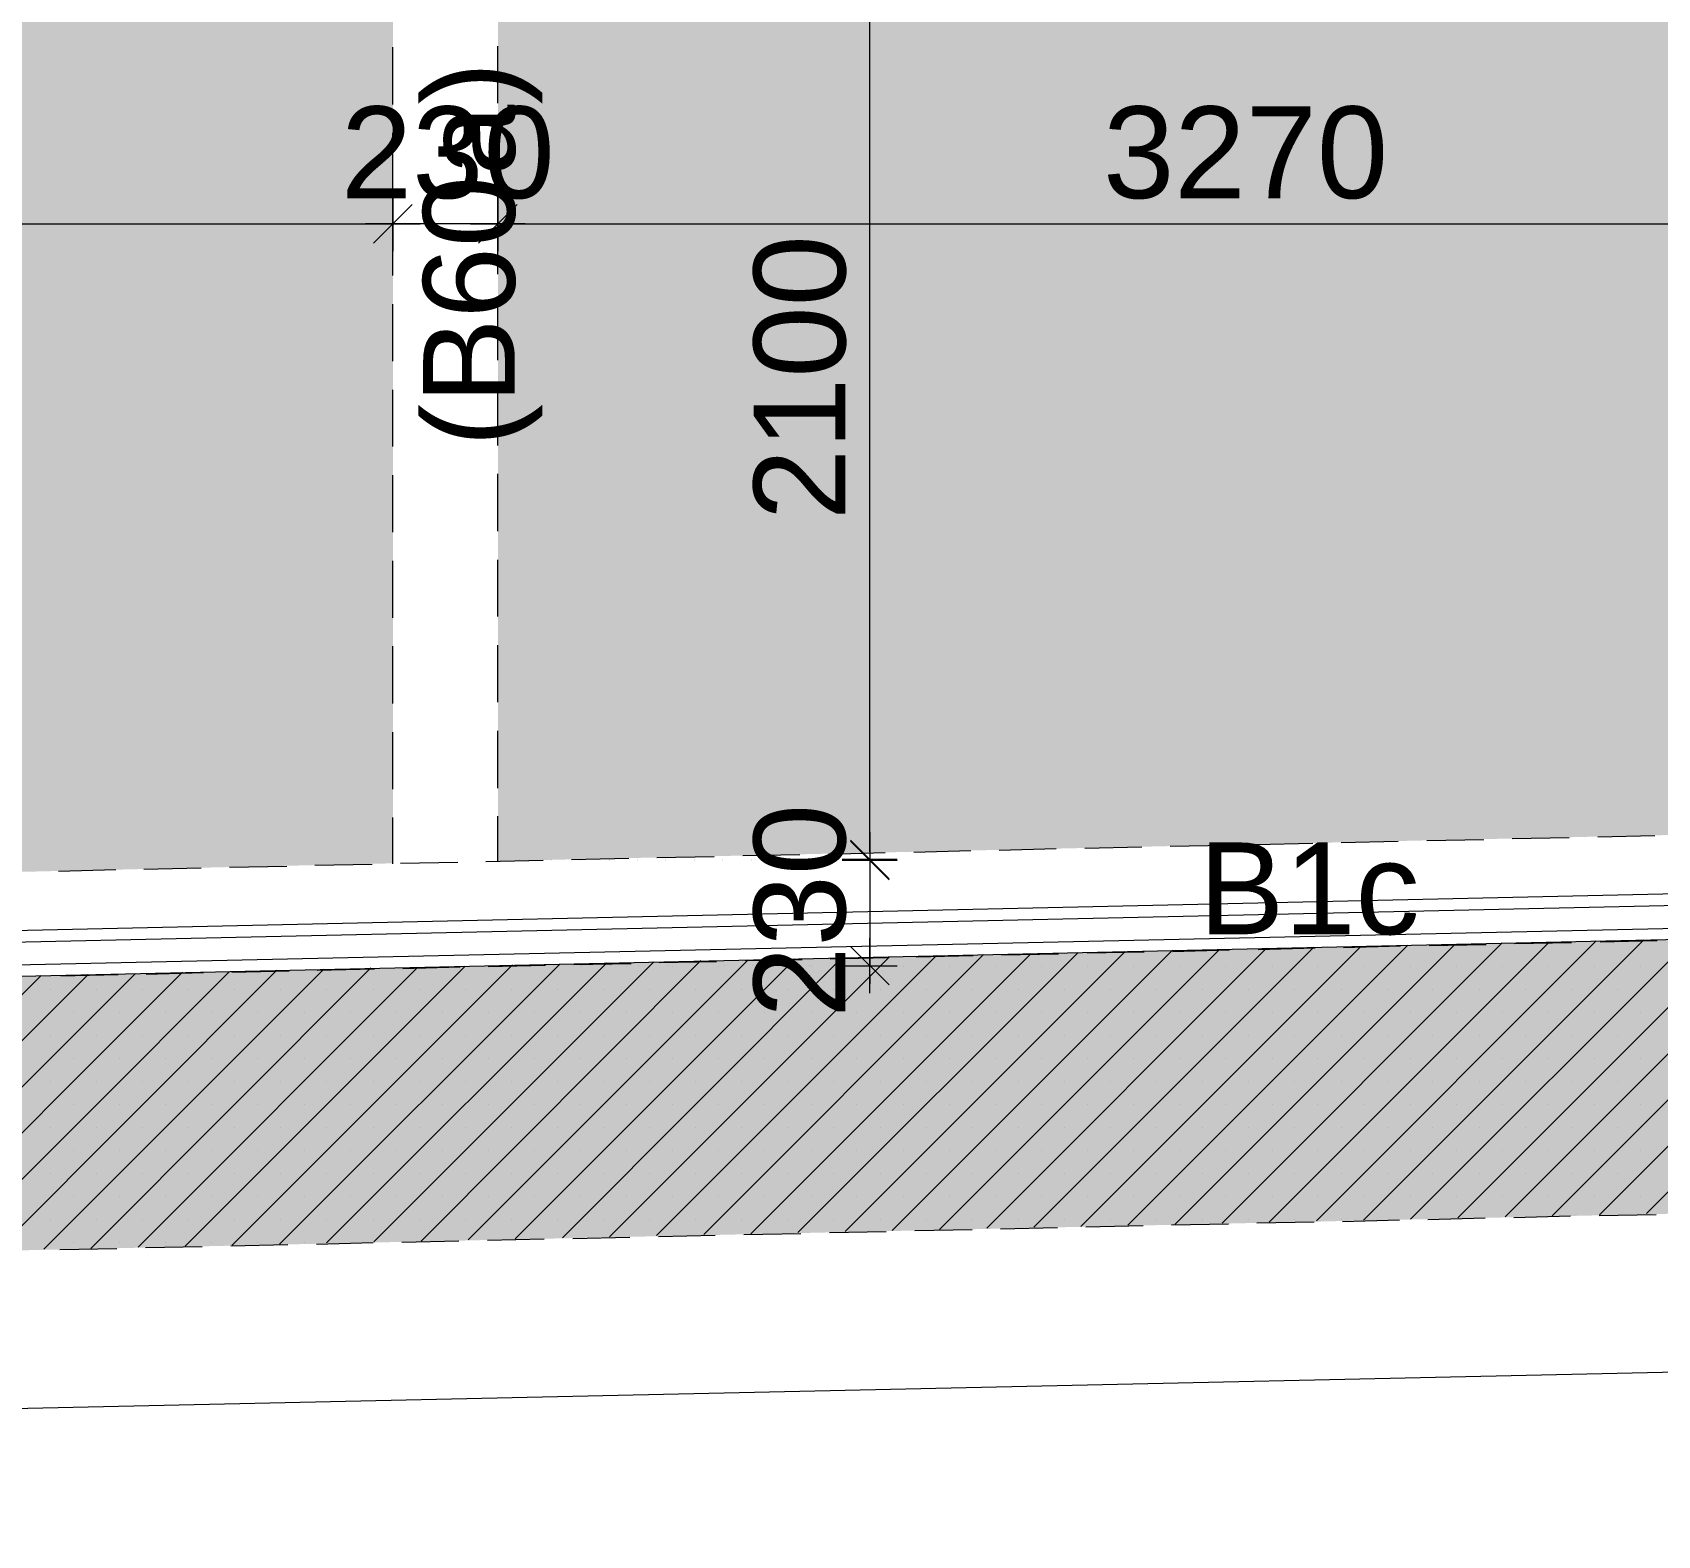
# Model space of a CAD drawing. Header units: millimetres. Extents: x -1303 to 98744, y -1303 to 90097.
# Drawn here: x 18189 to 21751, y 13691 to 16984 of the extents above; entities that cross this region are included whole.
import ezdxf

# ---------------------------------------------------------------- set-up
doc = ezdxf.new("R2010")
doc.units = ezdxf.units.MM
doc.layers.add('PDF_Geometry', color=7, linetype='Continuous')
doc.layers.add('PDF_Text', color=7, linetype='Continuous')
doc.layers.add('PDF_Solid Fills', color=192, linetype='Continuous', true_color=0xc2c0c0c0)
doc.styles.add('PDF ArialMT', font='arial.ttf')

msp = doc.modelspace()

# ---------------------------------------------------------------- hatches: boundary and pattern name
at = {"layer": 'PDF_Solid Fills', "true_color": 0x00007f}
h = msp.add_hatch(color=254, dxfattribs=at)
h.paths.add_polyline_path([(74624.31541, 16167.67383), (74624.31541, 15567.81796), (9799.46285, 14130.21454), (9804.28731, 14730.15409)], flags=0)
h.paths.add_polyline_path([(7404.275, 37242.73593), (8004.29925, 37242.73593), (8004.29925, 16872.72168), (7404.275, 16872.72168)], flags=0)
h.paths.add_polyline_path([(8004.29925, 16872.72168), (7983.4807, 16679.51365), (7983.31127, 16481.90264), (8004.55339, 16283.02302), (8047.46016, 16086.42856), (8111.52536, 15895.75776), (8195.3089, 15714.14292), (8297.03284, 15544.62953), (8413.99157, 15389.5038), (8546.60657, 15247.57974), (8696.06174, 15118.18072), (8860.41285, 15004.26957), (9037.28897, 14908.29987), (9223.47415, 14832.13321), (9415.6677, 14776.86981), (9610.40055, 14743.01796), (9804.28731, 14730.15409), (9799.46285, 14130.21454), (9584.16557, 14140.28601), (9363.53556, 14170.83718), (9140.28256, 14223.64598), (8917.70726, 14299.55851), (8699.36241, 14399.25246), (8488.88858, 14522.21955), (8289.92424, 14667.61267), (8106.02423, 14833.65595), (7940.23508, 15017.64068), (7795.09507, 15216.68973), (7672.21268, 15427.33299), (7572.77287, 15645.76255), (7497.02977, 15868.42256), (7444.47407, 16091.67659), (7414.09232, 16312.38925), (7404.275, 16527.68859), (7404.275, 16872.72168), (8004.29925, 16872.72168)], flags=0)
h.paths.add_polyline_path([(7194.30944, 37692.71099), (7194.30944, 80672.7138), (7694.3009, 80672.7138), (7694.3009, 37692.71099)], flags=0)
h = msp.add_hatch(color=254, dxfattribs=at)
h.paths.add_polyline_path([(12814.30857, 16872.72168), (12814.30857, 15026.95077), (9799.20871, 14960.09316), (9658.30121, 14967.03233), (9514.00728, 14987.42836), (9368.02118, 15022.38044), (9222.54335, 15072.39683), (9079.77321, 15137.90008), (8942.25007, 15218.63604), (8812.34276, 15314.0138), (8692.25382, 15422.7637), (8584.01219, 15543.36091), (8489.14272, 15673.68971), (8408.99871, 15811.5517), (8344.08741, 15954.57597), (8294.664, 16100.30898), (8260.38859, 16246.37773), (8240.58554, 16390.84108), (8234.23832, 16531.75065), (8234.23832, 16872.72168)], flags=0)
h.paths.add_polyline_path([(22479.26705, 17272.68137), (22479.26705, 15241.31724), (19209.26177, 15168.7901), (19209.26177, 17272.68137)], flags=0)
h.paths.add_polyline_path([(25959.23687, 17272.68137), (25959.23687, 15322.73089), (22709.2898, 15246.39481), (22709.2898, 17272.68137)], flags=0)
h.paths.add_polyline_path([(32124.25101, 18282.73679), (32124.25101, 15455.26118), (26189.25962, 15327.89318), (26189.25962, 18282.73679)], flags=0)
h.paths.add_polyline_path([(36934.25928, 16872.72168), (36934.25928, 15561.8943), (32354.27376, 15460.33875), (32354.27376, 16872.72168)], flags=0)
h.paths.add_polyline_path([(50274.26033, 16872.72168), (50274.26033, 15857.75915), (45694.27273, 15756.20359), (45694.27273, 16872.72168)], flags=0)
h.paths.add_polyline_path([(59929.31471, 17272.68137), (59929.31471, 16071.87252), (56669.29721, 15999.59848), (56669.29721, 17272.68137)], flags=0)
h.paths.add_polyline_path([(63419.27024, 17272.68137), (63419.27024, 16149.30779), (60159.25274, 16076.95111), (60159.25274, 17272.68137)], flags=0)
h.paths.add_polyline_path([(69584.28231, 18282.73679), (69584.28231, 16285.98588), (63649.29506, 16154.3864), (63649.29506, 18282.73679)], flags=0)
h.paths.add_polyline_path([(74394.29472, 16872.72168), (74394.29472, 16409.62861), (69814.31126, 16291.06242), (69814.31126, 16872.72168)], flags=0)
h.paths.add_polyline_path([(18979.23903, 18282.73679), (18979.23903, 15163.7115), (13044.24764, 15027.79686), (13044.24764, 18282.73679), (18944.28591, 18282.73679)], flags=0)
h.paths.add_polyline_path([(56439.27239, 18282.73679), (56439.27239, 15994.4362), (50504.281, 15862.83775), (50504.281, 18282.73679)], flags=0)

# ---------------------------------------------------------------- linework, layer by layer
at = {"layer": 'PDF_Geometry', "color": 9, "lineweight": 0, "true_color": 0xc0c0c0}
msp.add_lwpolyline([(73543.76698, 33926.94469), (73593.70177, 33827.08339), (73593.70177, 33926.94469), (74523.7764, 33926.94469), (74523.7764, 34597.21299), (74623.6377, 34597.21299), (74623.6377, 16267.28307), (9842.20122, 14831.96378, -0.0040587119), (9814.553, 14831.94622, -0.4141989555), (8103.90849, 16521.17195), (8103.90849, 13152.0657)], format="xyb", dxfattribs=at)
at = {"layer": 'PDF_Geometry', "color": 122, "lineweight": 0, "true_color": 0x00b88a}
for points in [[(20023.99135, 15191.63969), (20023.99135, 17252.37109), (20023.99135, 17232.06081)], [(13083.5159, 16565.17894), (13064.05068, 16565.17894), (18958.50518, 16565.17894), (18939.03995, 16565.17894)], [(19209.00763, 16565.17894), (18978.81546, 16565.17894)], [(19248.78314, 16565.17894), (19228.47286, 16565.17894), (22458.78528, 16565.17894), (22438.475, 16565.17894)], [(19981.67653, 15214.48927), (20066.30616, 15129.85965)], [(19981.67653, 15211.951), (20066.30616, 15127.32138)], [(20023.99135, 15232.26232), (20023.99135, 15112.08764)], [(20023.99135, 15229.72302), (20023.99135, 15109.54937)], [(20023.99135, 15189.10038), (20023.99135, 15209.41171)], [(20084.07921, 15172.17446), (19963.90348, 15172.17446)], [(20084.07921, 15169.63619), (19963.90348, 15169.63619)], [(20023.99135, 15169.63619), (20023.99135, 14939.44299)], [(20023.99135, 14879.35616), (20023.99135, 14999.53085)], [(20066.30616, 14897.12817), (19981.67653, 14981.7578)], [(19963.90348, 14939.44299), (20084.07921, 14939.44299)], [(20023.99135, 14919.13271), (20023.99135, 14899.66748)]]:
    msp.add_lwpolyline(points, dxfattribs=at)
at = {"layer": 'PDF_Geometry', "color": 157, "lineweight": 0, "true_color": 0x3f5f7f}
for points in [[(18978.81546, 16826.68365), (18978.81546, 16951.93591)], [(19209.00763, 16829.22296), (19209.00763, 16954.47522)], [(18978.81546, 16638.8063), (18978.81546, 16764.05856)], [(19209.00763, 16641.3456), (19209.00763, 16766.59786)], [(18978.81546, 16451.77399), (18978.81546, 16576.1812)], [(19209.00763, 16454.3133), (19209.00763, 16578.71843)], [(18978.81546, 16263.89664), (18978.81546, 16389.1489)], [(19209.00763, 16266.43594), (19209.00763, 16391.6882)], [(18978.81546, 16076.86641), (18978.81546, 16201.27154)], [(19209.00763, 16079.40364), (19209.00763, 16203.81085)], [(18978.81546, 15888.98801), (18978.81546, 16014.23924)], [(19209.00763, 15891.52628), (19209.00763, 16016.77854)], [(18978.81546, 15701.95675), (18978.81546, 15826.36189)], [(19209.00763, 15704.49502), (19209.00763, 15828.90119)], [(18978.81546, 15514.07836), (18978.81546, 15639.33061)], [(19209.00763, 15516.61766), (19209.00763, 15641.86889)], [(18978.81546, 15326.201), (18978.81546, 15451.45223)], [(19209.00763, 15328.73927), (19209.00763, 15453.99153)], [(18978.81546, 15162.86541), (18978.81546, 15264.42096)], [(19209.00763, 15168.7901), (19209.00763, 15266.96026)], [(21057.31991, 15209.41171), (21182.5701, 15211.951)], [(21245.19727, 15213.64319), (21370.44953, 15216.18248)], [(21432.2275, 15217.87467), (21557.47976, 15220.41396)], [(21620.10693, 15222.10615), (21745.35711, 15224.64545)], [(19370.65105, 15172.17446), (19495.90331, 15174.71376)], [(19557.68128, 15176.40594), (19682.93354, 15178.94524)], [(19745.56071, 15180.63742), (19870.81089, 15183.17673)], [(19932.59094, 15184.02282), (20057.8432, 15187.40821)], [(20120.46829, 15188.2543), (20245.72055, 15191.63969)], [(20307.50059, 15192.48578), (20432.75286, 15195.87117)], [(20495.37795, 15196.71726), (20620.63021, 15200.10265)], [(20682.41025, 15200.94874), (20807.66251, 15203.48804)], [(20870.28761, 15205.18023), (20995.53987, 15207.71952)], [(18245.92207, 15146.78557), (18371.17433, 15150.17097)], [(18432.95437, 15151.01705), (18558.20663, 15153.55636)], [(18620.83173, 15155.24853), (18746.08399, 15157.78784)], [(18807.86403, 15159.48002), (18933.11629, 15162.01932)], [(18995.74139, 15163.7115), (19120.99365, 15166.2508)], [(19182.77369, 15167.94298), (19308.02388, 15170.48228)], [(20125.5469, 14958.90822), (20250.79916, 14961.44752)], [(20312.5792, 14963.1397), (20437.82939, 14965.679)], [(20500.45656, 14967.37118), (20625.70882, 14969.91048)], [(20687.48679, 14970.75657), (20812.73905, 14974.14196)], [(20875.36622, 14974.98805), (21000.6164, 14978.37344)], [(21062.39645, 14979.21953), (21187.64871, 14982.60493)], [(21250.2738, 14983.45101), (21375.52606, 14985.98928)], [(21437.3061, 14987.68249), (21562.55837, 14990.22076)], [(21625.18346, 14991.91397), (21750.43572, 14994.45224)], [(18625.91034, 14925.05637), (18751.1626, 14928.44175)], [(18812.94057, 14929.28785), (18938.19283, 14932.67324)], [(19000.81999, 14933.51933), (19126.07018, 14936.90472)], [(19187.85022, 14937.75081), (19313.10249, 14940.29011)], [(19375.72758, 14941.98229), (19500.97984, 14944.52159)], [(19562.75988, 14946.21377), (19688.01215, 14948.75308)], [(19750.63724, 14950.44525), (19875.8895, 14952.98456)], [(19937.66954, 14954.67673), (20062.9218, 14957.21604)], [(18251.00068, 14917.4395), (18376.25294, 14919.97879)], [(18438.03298, 14920.82488), (18563.28317, 14924.21027)]]:
    msp.add_lwpolyline(points, dxfattribs=at)
at = {"layer": 'PDF_Geometry', "color": 122, "lineweight": 0, "true_color": 0x00b88a}
for points in [[(19021.13028, 16607.49375), (18936.50065, 16522.86412)], [(18978.81546, 16505.09107), (18978.81546, 16625.26473)], [(19166.69282, 16522.86412), (19251.32244, 16607.49375)], [(19209.00763, 16625.26473), (19209.00763, 16505.09107)], [(19038.90333, 16565.17894), (18918.7276, 16565.17894)], [(19148.92184, 16565.17894), (19269.0955, 16565.17894)]]:
    msp.add_lwpolyline(points, close=True, dxfattribs=at)
at = {"layer": 'PDF_Geometry', "lineweight": 0}
for points in [[(18978.81546, 16565.17894), (18978.81546, 16533.86639)], [(19209.00763, 16565.17894), (19209.00763, 16533.86639)]]:
    msp.add_lwpolyline(points, close=True, dxfattribs=at)
at = {"layer": 'PDF_Geometry', "color": 222, "lineweight": 0, "true_color": 0xb8008a}
msp.add_lwpolyline([(74611.79451, 15219.56788), (9885.36212, 13785.09571)], dxfattribs=at)
at = {"layer": 'PDF_Geometry', "lineweight": 0}
for points in [[(19256.40105, 15172.17446), (19256.40105, 15172.17446)], [(19256.40105, 15169.63619), (19256.40105, 15169.63619)], [(19327.48911, 15172.17446), (19327.48911, 15172.17446)], [(19327.48911, 15169.63619), (19327.48911, 15169.63619)], [(19390.11628, 15172.17446), (19390.11628, 15172.17446)], [(19390.11628, 15169.63619), (19390.11628, 15169.63619)], [(19452.74137, 15172.17446), (19452.74137, 15172.17446)], [(19452.74137, 15169.63619), (19452.74137, 15169.63619)], [(19514.52141, 15172.17446), (19514.52141, 15172.17446)], [(19515.36646, 15169.63619), (19515.36646, 15169.63619)], [(19577.14651, 15172.17446), (19577.14651, 15172.17446)], [(19577.14651, 15169.63619), (19577.14651, 15169.63619)], [(19639.77367, 15172.17446), (19639.77367, 15172.17446)], [(19639.77367, 15169.63619), (19639.77367, 15169.63619)], [(19702.39877, 15172.17446), (19702.39877, 15172.17446)], [(19702.39877, 15169.63619), (19702.39877, 15169.63619)], [(19765.02386, 15172.17446), (19765.02386, 15172.17446)], [(19765.02386, 15169.63619), (19765.02386, 15169.63619)], [(19827.65103, 15172.17446), (19827.65103, 15172.17446)], [(19827.65103, 15169.63619), (19827.65103, 15169.63619)], [(19890.27612, 15172.17446), (19890.27612, 15172.17446)], [(19890.27612, 15169.63619), (19890.27612, 15169.63619)], [(19952.05616, 15172.17446), (19952.05616, 15172.17446)], [(19952.05616, 15169.63619), (19952.05616, 15169.63619)], [(20023.99135, 15172.17446), (20023.99135, 15172.17446)], [(20023.99135, 15169.63619), (20023.99135, 15169.63619)], [(21209.65324, 14384.27285), (21824.06308, 14997.83764)], [(21312.90097, 14386.81215), (21927.31081, 15000.37694)], [(21416.99582, 14389.35042), (22030.56061, 15002.91521)], [(21520.24355, 14391.04363), (22133.80834, 15005.45451)], [(21623.49128, 14393.5819), (22237.05607, 15007.14669)], [(21726.73901, 14396.1212), (22340.3038, 15009.68599)], [(19556.83622, 14347.88273), (20170.40101, 14961.44752)], [(19660.08395, 14350.421), (20273.64874, 14963.98579)], [(19763.33168, 14352.11421), (20376.89647, 14965.679)], [(19866.57941, 14354.65248), (20480.99133, 14968.21727)], [(19969.82922, 14357.19178), (20584.23906, 14970.75657)], [(20073.07694, 14358.88396), (20687.48679, 14973.29484)], [(20177.1718, 14361.42326), (20790.73659, 14974.98805)], [(20280.41953, 14363.96153), (20893.98432, 14977.52632)], [(20383.66726, 14366.50083), (20997.23205, 14980.06562)], [(20486.91499, 14368.19301), (21100.47978, 14981.7578)], [(20590.16272, 14370.73231), (21203.72751, 14984.2971)], [(20693.41252, 14373.27162), (21306.97731, 14986.83641)], [(20796.66025, 14374.9638), (21410.22504, 14989.37468)], [(20899.90798, 14377.5031), (21513.47277, 14991.06789)], [(21003.15571, 14380.04137), (21616.7205, 14993.60616)], [(21106.40344, 14381.73458), (21720.81535, 14996.14545)], [(21461.00281, 14989.37468), (21461.00281, 14989.37468)], [(21562.55837, 14989.37468), (21562.55837, 14989.37468)], [(21663.26679, 14989.37468), (21663.26679, 14989.37468)], [(17904.01921, 14311.49158), (18517.584, 14925.05637)], [(18007.26694, 14313.18375), (18620.83173, 14926.74854)], [(18110.51467, 14315.72306), (18724.07946, 14929.28785)], [(18213.76447, 14318.26236), (18827.32926, 14931.82715)], [(18317.0122, 14319.95454), (18930.57699, 14934.36542)], [(18420.25993, 14322.49384), (19033.82472, 14936.05863)], [(18523.50766, 14325.03211), (19137.07245, 14938.5969)], [(18626.75539, 14326.72532), (19241.1673, 14941.1362)], [(18730.00519, 14329.26359), (19344.41503, 14942.82838)], [(18833.25292, 14331.80289), (19447.66276, 14945.36768)], [(18937.34778, 14334.34116), (19550.91257, 14947.90595)], [(19040.5955, 14336.03437), (19654.16029, 14950.44525)], [(19143.84323, 14338.57264), (19757.40802, 14952.13743)], [(19187.85022, 14938.5969), (19187.85022, 14938.5969)], [(19247.09096, 14341.11194), (19860.65575, 14954.67673)], [(19261.47758, 14939.44299), (19261.47758, 14939.44299)], [(19289.40578, 14938.5969), (19289.40578, 14938.5969)], [(19330.02841, 14939.44299), (19330.02841, 14939.44299)], [(19350.33869, 14342.80412), (19963.90348, 14957.21604)], [(19390.11628, 14938.5969), (19390.11628, 14938.5969)], [(19392.65351, 14939.44299), (19392.65351, 14939.44299)], [(19453.5885, 14345.34343), (20067.15329, 14958.90822)], [(19455.28067, 14939.44299), (19455.28067, 14939.44299)], [(19490.8247, 14938.5969), (19490.8247, 14938.5969)], [(19517.90577, 14939.44299), (19517.90577, 14939.44299)], [(19579.68581, 14939.44299), (19579.68581, 14939.44299)], [(19592.38025, 14938.5969), (19592.38025, 14938.5969)], [(19642.3109, 14939.44299), (19642.3109, 14939.44299)], [(19693.08868, 14938.5969), (19693.08868, 14938.5969)], [(19704.93807, 14939.44299), (19704.93807, 14939.44299)], [(19767.56316, 14939.44299), (19767.56316, 14939.44299)], [(19793.79918, 14938.5969), (19793.79918, 14938.5969)], [(19830.19033, 14939.44299), (19830.19033, 14939.44299)], [(19892.81543, 14939.44299), (19892.81543, 14939.44299)], [(19895.35473, 14938.5969), (19895.35473, 14938.5969)], [(19954.59547, 14939.44299), (19954.59547, 14939.44299)], [(19996.06316, 14938.5969), (19996.06316, 14938.5969)], [(20023.99135, 14939.44299), (20023.99135, 14939.44299)], [(20097.61871, 14938.5969), (20097.61871, 14938.5969)], [(20198.32921, 14938.5969), (20198.32921, 14938.5969)], [(20299.03763, 14938.5969), (20299.03763, 14938.5969)], [(20400.59318, 14938.5969), (20400.59318, 14938.5969)], [(20501.30161, 14938.5969), (20501.30161, 14938.5969)], [(20602.01211, 14938.5969), (20602.01211, 14938.5969)], [(20703.56766, 14938.5969), (20703.56766, 14938.5969)], [(20804.27609, 14938.5969), (20804.27609, 14938.5969)], [(20905.83164, 14938.5969), (20905.83164, 14938.5969)], [(21006.54214, 14938.5969), (21006.54214, 14938.5969)], [(21107.25056, 14938.5969), (21107.25056, 14938.5969)], [(21208.80611, 14938.5969), (21208.80611, 14938.5969)], [(21309.51454, 14938.5969), (21309.51454, 14938.5969)], [(21410.22504, 14938.5969), (21410.22504, 14938.5969)], [(21511.78059, 14938.5969), (21511.78059, 14938.5969)], [(21612.48902, 14938.5969), (21612.48902, 14938.5969)], [(21714.04457, 14938.5969), (21714.04457, 14938.5969)], [(17593.4289, 14303.87471), (18207.83874, 14918.28558)], [(17697.52375, 14306.414), (18311.08854, 14919.97879)], [(17800.77148, 14308.95227), (18414.33627, 14922.51706)], [(18228.15109, 14887.81913), (18228.15109, 14887.81913)], [(18328.85952, 14887.81913), (18328.85952, 14887.81913)], [(18430.41507, 14887.81913), (18430.41507, 14887.81913)], [(18531.12557, 14887.81913), (18531.12557, 14887.81913)], [(18632.68112, 14887.81913), (18632.68112, 14887.81913)], [(18733.38955, 14887.81913), (18733.38955, 14887.81913)], [(18834.09797, 14887.81913), (18834.09797, 14887.81913)], [(18935.65352, 14887.81913), (18935.65352, 14887.81913)], [(19036.36402, 14887.81913), (19036.36402, 14887.81913)], [(19137.07245, 14887.81913), (19137.07245, 14887.81913)], [(19238.628, 14887.81913), (19238.628, 14887.81913)], [(19339.3385, 14887.81913), (19339.3385, 14887.81913)], [(19440.89405, 14887.81913), (19440.89405, 14887.81913)], [(19541.60248, 14887.81913), (19541.60248, 14887.81913)], [(19642.3109, 14887.81913), (19642.3109, 14887.81913)], [(19743.86645, 14887.81913), (19743.86645, 14887.81913)], [(19844.57695, 14887.81913), (19844.57695, 14887.81913)], [(19945.28538, 14887.81913), (19945.28538, 14887.81913)], [(20046.84093, 14887.81913), (20046.84093, 14887.81913)], [(20147.55143, 14887.81913), (20147.55143, 14887.81913)], [(20249.10698, 14887.81913), (20249.10698, 14887.81913)], [(20349.81541, 14887.81913), (20349.81541, 14887.81913)], [(20450.52383, 14887.81913), (20450.52383, 14887.81913)], [(20552.07939, 14887.81913), (20552.07939, 14887.81913)], [(20652.78988, 14887.81913), (20652.78988, 14887.81913)], [(20753.49831, 14887.81913), (20753.49831, 14887.81913)], [(20855.05386, 14887.81913), (20855.05386, 14887.81913)], [(20955.76436, 14887.81913), (20955.76436, 14887.81913)], [(21057.31991, 14887.81913), (21057.31991, 14887.81913)], [(21158.02834, 14887.81913), (21158.02834, 14887.81913)], [(21258.73676, 14887.81913), (21258.73676, 14887.81913)], [(21360.29232, 14887.81913), (21360.29232, 14887.81913)], [(21461.00281, 14887.81913), (21461.00281, 14887.81913)], [(21562.55837, 14887.81913), (21562.55837, 14887.81913)], [(21663.26679, 14887.81913), (21663.26679, 14887.81913)], [(18278.92887, 14837.88744), (18278.92887, 14837.88744)], [(18379.63729, 14837.88744), (18379.63729, 14837.88744)], [(18481.19285, 14837.88744), (18481.19285, 14837.88744)], [(18581.90334, 14837.88744), (18581.90334, 14837.88744)], [(18682.61177, 14837.88744), (18682.61177, 14837.88744)], [(18784.16732, 14837.88744), (18784.16732, 14837.88744)], [(18884.87575, 14837.88744), (18884.87575, 14837.88744)], [(18985.58625, 14837.88744), (18985.58625, 14837.88744)], [(19087.1418, 14837.88744), (19087.1418, 14837.88744)], [(19187.85022, 14837.88744), (19187.85022, 14837.88744)], [(19289.40578, 14837.88744), (19289.40578, 14837.88744)], [(19390.11628, 14837.88744), (19390.11628, 14837.88744)], [(19490.8247, 14837.88744), (19490.8247, 14837.88744)], [(19592.38025, 14837.88744), (19592.38025, 14837.88744)], [(19693.08868, 14837.88744), (19693.08868, 14837.88744)], [(19793.79918, 14837.88744), (19793.79918, 14837.88744)], [(19895.35473, 14837.88744), (19895.35473, 14837.88744)], [(19996.06316, 14837.88744), (19996.06316, 14837.88744)], [(20097.61871, 14837.88744), (20097.61871, 14837.88744)], [(20198.32921, 14837.88744), (20198.32921, 14837.88744)], [(20299.03763, 14837.88744), (20299.03763, 14837.88744)], [(20400.59318, 14837.88744), (20400.59318, 14837.88744)], [(20501.30161, 14837.88744), (20501.30161, 14837.88744)], [(20602.01211, 14837.88744), (20602.01211, 14837.88744)], [(20703.56766, 14837.88744), (20703.56766, 14837.88744)], [(20804.27609, 14837.88744), (20804.27609, 14837.88744)], [(20905.83164, 14837.88744), (20905.83164, 14837.88744)], [(21006.54214, 14837.88744), (21006.54214, 14837.88744)], [(21107.25056, 14837.88744), (21107.25056, 14837.88744)], [(21208.80611, 14837.88744), (21208.80611, 14837.88744)], [(21309.51454, 14837.88744), (21309.51454, 14837.88744)], [(21410.22504, 14837.88744), (21410.22504, 14837.88744)], [(21511.78059, 14837.88744), (21511.78059, 14837.88744)], [(21612.48902, 14837.88744), (21612.48902, 14837.88744)], [(21714.04457, 14837.88744), (21714.04457, 14837.88744)], [(18228.15109, 14787.10966), (18228.15109, 14787.10966)], [(18328.85952, 14787.10966), (18328.85952, 14787.10966)], [(18430.41507, 14787.10966), (18430.41507, 14787.10966)], [(18531.12557, 14787.10966), (18531.12557, 14787.10966)], [(18632.68112, 14787.10966), (18632.68112, 14787.10966)], [(18733.38955, 14787.10966), (18733.38955, 14787.10966)], [(18834.09797, 14787.10966), (18834.09797, 14787.10966)], [(18935.65352, 14787.10966), (18935.65352, 14787.10966)], [(19036.36402, 14787.10966), (19036.36402, 14787.10966)], [(19137.07245, 14787.10966), (19137.07245, 14787.10966)], [(19238.628, 14787.10966), (19238.628, 14787.10966)], [(19339.3385, 14787.10966), (19339.3385, 14787.10966)], [(19440.89405, 14787.10966), (19440.89405, 14787.10966)], [(19541.60248, 14787.10966), (19541.60248, 14787.10966)], [(19642.3109, 14787.10966), (19642.3109, 14787.10966)], [(19743.86645, 14787.10966), (19743.86645, 14787.10966)], [(19844.57695, 14787.10966), (19844.57695, 14787.10966)], [(19945.28538, 14787.10966), (19945.28538, 14787.10966)], [(20046.84093, 14787.10966), (20046.84093, 14787.10966)], [(20147.55143, 14787.10966), (20147.55143, 14787.10966)], [(20249.10698, 14787.10966), (20249.10698, 14787.10966)], [(20349.81541, 14787.10966), (20349.81541, 14787.10966)], [(20450.52383, 14787.10966), (20450.52383, 14787.10966)], [(20552.07939, 14787.10966), (20552.07939, 14787.10966)], [(20652.78988, 14787.10966), (20652.78988, 14787.10966)], [(20753.49831, 14787.10966), (20753.49831, 14787.10966)], [(20855.05386, 14787.10966), (20855.05386, 14787.10966)], [(20955.76436, 14787.10966), (20955.76436, 14787.10966)], [(21057.31991, 14787.10966), (21057.31991, 14787.10966)], [(21158.02834, 14787.10966), (21158.02834, 14787.10966)], [(21258.73676, 14787.10966), (21258.73676, 14787.10966)], [(21360.29232, 14787.10966), (21360.29232, 14787.10966)], [(21461.00281, 14787.10966), (21461.00281, 14787.10966)], [(21562.55837, 14787.10966), (21562.55837, 14787.10966)], [(21663.26679, 14787.10966), (21663.26679, 14787.10966)], [(18278.92887, 14736.33188), (18278.92887, 14736.33188)], [(18379.63729, 14736.33188), (18379.63729, 14736.33188)], [(18481.19285, 14736.33188), (18481.19285, 14736.33188)], [(18581.90334, 14736.33188), (18581.90334, 14736.33188)], [(18682.61177, 14736.33188), (18682.61177, 14736.33188)], [(18784.16732, 14736.33188), (18784.16732, 14736.33188)], [(18884.87575, 14736.33188), (18884.87575, 14736.33188)], [(18985.58625, 14736.33188), (18985.58625, 14736.33188)], [(19087.1418, 14736.33188), (19087.1418, 14736.33188)], [(19187.85022, 14736.33188), (19187.85022, 14736.33188)], [(19289.40578, 14736.33188), (19289.40578, 14736.33188)], [(19390.11628, 14736.33188), (19390.11628, 14736.33188)], [(19490.8247, 14736.33188), (19490.8247, 14736.33188)], [(19592.38025, 14736.33188), (19592.38025, 14736.33188)], [(19693.08868, 14736.33188), (19693.08868, 14736.33188)], [(19793.79918, 14736.33188), (19793.79918, 14736.33188)], [(19895.35473, 14736.33188), (19895.35473, 14736.33188)], [(19996.06316, 14736.33188), (19996.06316, 14736.33188)], [(20097.61871, 14736.33188), (20097.61871, 14736.33188)], [(20198.32921, 14736.33188), (20198.32921, 14736.33188)], [(20299.03763, 14736.33188), (20299.03763, 14736.33188)], [(20400.59318, 14736.33188), (20400.59318, 14736.33188)], [(20501.30161, 14736.33188), (20501.30161, 14736.33188)], [(20602.01211, 14736.33188), (20602.01211, 14736.33188)], [(20703.56766, 14736.33188), (20703.56766, 14736.33188)], [(20804.27609, 14736.33188), (20804.27609, 14736.33188)], [(20905.83164, 14736.33188), (20905.83164, 14736.33188)], [(21006.54214, 14736.33188), (21006.54214, 14736.33188)], [(21107.25056, 14736.33188), (21107.25056, 14736.33188)], [(21208.80611, 14736.33188), (21208.80611, 14736.33188)], [(21309.51454, 14736.33188), (21309.51454, 14736.33188)], [(21410.22504, 14736.33188), (21410.22504, 14736.33188)], [(21511.78059, 14736.33188), (21511.78059, 14736.33188)], [(21612.48902, 14736.33188), (21612.48902, 14736.33188)], [(21714.04457, 14736.33188), (21714.04457, 14736.33188)], [(18228.15109, 14686.40123), (18228.15109, 14686.40123)], [(18328.85952, 14686.40123), (18328.85952, 14686.40123)], [(18430.41507, 14686.40123), (18430.41507, 14686.40123)], [(18531.12557, 14686.40123), (18531.12557, 14686.40123)], [(18632.68112, 14686.40123), (18632.68112, 14686.40123)], [(18733.38955, 14686.40123), (18733.38955, 14686.40123)], [(18834.09797, 14686.40123), (18834.09797, 14686.40123)], [(18935.65352, 14686.40123), (18935.65352, 14686.40123)], [(19036.36402, 14686.40123), (19036.36402, 14686.40123)], [(19137.07245, 14686.40123), (19137.07245, 14686.40123)], [(19238.628, 14686.40123), (19238.628, 14686.40123)], [(19339.3385, 14686.40123), (19339.3385, 14686.40123)], [(19440.89405, 14686.40123), (19440.89405, 14686.40123)], [(19541.60248, 14686.40123), (19541.60248, 14686.40123)], [(19642.3109, 14686.40123), (19642.3109, 14686.40123)], [(19743.86645, 14686.40123), (19743.86645, 14686.40123)], [(19844.57695, 14686.40123), (19844.57695, 14686.40123)], [(19945.28538, 14686.40123), (19945.28538, 14686.40123)], [(20046.84093, 14686.40123), (20046.84093, 14686.40123)], [(20147.55143, 14686.40123), (20147.55143, 14686.40123)], [(20249.10698, 14686.40123), (20249.10698, 14686.40123)], [(20349.81541, 14686.40123), (20349.81541, 14686.40123)], [(20450.52383, 14686.40123), (20450.52383, 14686.40123)], [(20552.07939, 14686.40123), (20552.07939, 14686.40123)], [(20652.78988, 14686.40123), (20652.78988, 14686.40123)], [(20753.49831, 14686.40123), (20753.49831, 14686.40123)], [(20855.05386, 14686.40123), (20855.05386, 14686.40123)], [(20955.76436, 14686.40123), (20955.76436, 14686.40123)], [(21057.31991, 14686.40123), (21057.31991, 14686.40123)], [(21158.02834, 14686.40123), (21158.02834, 14686.40123)], [(21258.73676, 14686.40123), (21258.73676, 14686.40123)], [(21360.29232, 14686.40123), (21360.29232, 14686.40123)], [(21461.00281, 14686.40123), (21461.00281, 14686.40123)], [(21562.55837, 14686.40123), (21562.55837, 14686.40123)], [(21663.26679, 14686.40123), (21663.26679, 14686.40123)], [(18278.92887, 14635.62346), (18278.92887, 14635.62346)], [(18379.63729, 14635.62346), (18379.63729, 14635.62346)], [(18481.19285, 14635.62346), (18481.19285, 14635.62346)], [(18581.90334, 14635.62346), (18581.90334, 14635.62346)], [(18682.61177, 14635.62346), (18682.61177, 14635.62346)], [(18784.16732, 14635.62346), (18784.16732, 14635.62346)], [(18884.87575, 14635.62346), (18884.87575, 14635.62346)], [(18985.58625, 14635.62346), (18985.58625, 14635.62346)], [(19087.1418, 14635.62346), (19087.1418, 14635.62346)], [(19187.85022, 14635.62346), (19187.85022, 14635.62346)], [(19289.40578, 14635.62346), (19289.40578, 14635.62346)], [(19390.11628, 14635.62346), (19390.11628, 14635.62346)], [(19490.8247, 14635.62346), (19490.8247, 14635.62346)], [(19592.38025, 14635.62346), (19592.38025, 14635.62346)], [(19693.08868, 14635.62346), (19693.08868, 14635.62346)], [(19793.79918, 14635.62346), (19793.79918, 14635.62346)], [(19895.35473, 14635.62346), (19895.35473, 14635.62346)], [(19996.06316, 14635.62346), (19996.06316, 14635.62346)], [(20097.61871, 14635.62346), (20097.61871, 14635.62346)], [(20198.32921, 14635.62346), (20198.32921, 14635.62346)], [(20299.03763, 14635.62346), (20299.03763, 14635.62346)], [(20400.59318, 14635.62346), (20400.59318, 14635.62346)], [(20501.30161, 14635.62346), (20501.30161, 14635.62346)], [(20602.01211, 14635.62346), (20602.01211, 14635.62346)], [(20703.56766, 14635.62346), (20703.56766, 14635.62346)], [(20804.27609, 14635.62346), (20804.27609, 14635.62346)], [(20905.83164, 14635.62346), (20905.83164, 14635.62346)], [(21006.54214, 14635.62346), (21006.54214, 14635.62346)], [(21107.25056, 14635.62346), (21107.25056, 14635.62346)], [(21208.80611, 14635.62346), (21208.80611, 14635.62346)], [(21309.51454, 14635.62346), (21309.51454, 14635.62346)], [(21410.22504, 14635.62346), (21410.22504, 14635.62346)], [(21511.78059, 14635.62346), (21511.78059, 14635.62346)], [(21612.48902, 14635.62346), (21612.48902, 14635.62346)], [(21714.04457, 14635.62346), (21714.04457, 14635.62346)], [(18228.15109, 14584.84568), (18228.15109, 14584.84568)], [(18328.85952, 14584.84568), (18328.85952, 14584.84568)], [(18430.41507, 14584.84568), (18430.41507, 14584.84568)], [(18531.12557, 14584.84568), (18531.12557, 14584.84568)], [(18632.68112, 14584.84568), (18632.68112, 14584.84568)], [(18733.38955, 14584.84568), (18733.38955, 14584.84568)], [(18834.09797, 14584.84568), (18834.09797, 14584.84568)], [(18935.65352, 14584.84568), (18935.65352, 14584.84568)], [(19036.36402, 14584.84568), (19036.36402, 14584.84568)], [(19137.07245, 14584.84568), (19137.07245, 14584.84568)], [(19238.628, 14584.84568), (19238.628, 14584.84568)], [(19339.3385, 14584.84568), (19339.3385, 14584.84568)], [(19440.89405, 14584.84568), (19440.89405, 14584.84568)], [(19541.60248, 14584.84568), (19541.60248, 14584.84568)], [(19642.3109, 14584.84568), (19642.3109, 14584.84568)], [(19743.86645, 14584.84568), (19743.86645, 14584.84568)], [(19844.57695, 14584.84568), (19844.57695, 14584.84568)], [(19945.28538, 14584.84568), (19945.28538, 14584.84568)], [(20046.84093, 14584.84568), (20046.84093, 14584.84568)], [(20147.55143, 14584.84568), (20147.55143, 14584.84568)], [(20249.10698, 14584.84568), (20249.10698, 14584.84568)], [(20349.81541, 14584.84568), (20349.81541, 14584.84568)], [(20450.52383, 14584.84568), (20450.52383, 14584.84568)], [(20552.07939, 14584.84568), (20552.07939, 14584.84568)], [(20652.78988, 14584.84568), (20652.78988, 14584.84568)], [(20753.49831, 14584.84568), (20753.49831, 14584.84568)], [(20855.05386, 14584.84568), (20855.05386, 14584.84568)], [(20955.76436, 14584.84568), (20955.76436, 14584.84568)], [(21057.31991, 14584.84568), (21057.31991, 14584.84568)], [(21158.02834, 14584.84568), (21158.02834, 14584.84568)], [(21258.73676, 14584.84568), (21258.73676, 14584.84568)], [(21360.29232, 14584.84568), (21360.29232, 14584.84568)], [(21461.00281, 14584.84568), (21461.00281, 14584.84568)], [(21562.55837, 14584.84568), (21562.55837, 14584.84568)], [(21663.26679, 14584.84568), (21663.26679, 14584.84568)], [(18278.92887, 14534.91399), (18278.92887, 14534.91399)], [(18379.63729, 14534.91399), (18379.63729, 14534.91399)], [(18481.19285, 14534.91399), (18481.19285, 14534.91399)], [(18581.90334, 14534.91399), (18581.90334, 14534.91399)], [(18682.61177, 14534.91399), (18682.61177, 14534.91399)], [(18784.16732, 14534.91399), (18784.16732, 14534.91399)], [(18884.87575, 14534.91399), (18884.87575, 14534.91399)], [(18985.58625, 14534.91399), (18985.58625, 14534.91399)], [(19087.1418, 14534.91399), (19087.1418, 14534.91399)], [(19187.85022, 14534.91399), (19187.85022, 14534.91399)], [(19289.40578, 14534.91399), (19289.40578, 14534.91399)], [(19390.11628, 14534.91399), (19390.11628, 14534.91399)], [(19490.8247, 14534.91399), (19490.8247, 14534.91399)], [(19592.38025, 14534.91399), (19592.38025, 14534.91399)], [(19693.08868, 14534.91399), (19693.08868, 14534.91399)], [(19793.79918, 14534.91399), (19793.79918, 14534.91399)], [(19895.35473, 14534.91399), (19895.35473, 14534.91399)], [(19996.06316, 14534.91399), (19996.06316, 14534.91399)], [(20097.61871, 14534.91399), (20097.61871, 14534.91399)], [(20198.32921, 14534.91399), (20198.32921, 14534.91399)], [(20299.03763, 14534.91399), (20299.03763, 14534.91399)], [(20400.59318, 14534.91399), (20400.59318, 14534.91399)], [(20501.30161, 14534.91399), (20501.30161, 14534.91399)], [(20602.01211, 14534.91399), (20602.01211, 14534.91399)], [(20703.56766, 14534.91399), (20703.56766, 14534.91399)], [(20804.27609, 14534.91399), (20804.27609, 14534.91399)], [(20905.83164, 14534.91399), (20905.83164, 14534.91399)], [(21006.54214, 14534.91399), (21006.54214, 14534.91399)], [(21107.25056, 14534.91399), (21107.25056, 14534.91399)], [(21208.80611, 14534.91399), (21208.80611, 14534.91399)], [(21309.51454, 14534.91399), (21309.51454, 14534.91399)], [(21410.22504, 14534.91399), (21410.22504, 14534.91399)], [(21511.78059, 14534.91399), (21511.78059, 14534.91399)], [(21612.48902, 14534.91399), (21612.48902, 14534.91399)], [(21714.04457, 14534.91399), (21714.04457, 14534.91399)], [(18228.15109, 14484.13622), (18228.15109, 14484.13622)], [(18328.85952, 14484.13622), (18328.85952, 14484.13622)], [(18430.41507, 14484.13622), (18430.41507, 14484.13622)], [(18531.12557, 14484.13622), (18531.12557, 14484.13622)], [(18632.68112, 14484.13622), (18632.68112, 14484.13622)], [(18733.38955, 14484.13622), (18733.38955, 14484.13622)], [(18834.09797, 14484.13622), (18834.09797, 14484.13622)], [(18935.65352, 14484.13622), (18935.65352, 14484.13622)], [(19036.36402, 14484.13622), (19036.36402, 14484.13622)], [(19137.07245, 14484.13622), (19137.07245, 14484.13622)], [(19238.628, 14484.13622), (19238.628, 14484.13622)], [(19339.3385, 14484.13622), (19339.3385, 14484.13622)], [(19440.89405, 14484.13622), (19440.89405, 14484.13622)], [(19541.60248, 14484.13622), (19541.60248, 14484.13622)], [(19642.3109, 14484.13622), (19642.3109, 14484.13622)], [(19743.86645, 14484.13622), (19743.86645, 14484.13622)], [(19844.57695, 14484.13622), (19844.57695, 14484.13622)], [(19945.28538, 14484.13622), (19945.28538, 14484.13622)], [(20046.84093, 14484.13622), (20046.84093, 14484.13622)], [(20147.55143, 14484.13622), (20147.55143, 14484.13622)], [(20249.10698, 14484.13622), (20249.10698, 14484.13622)], [(20349.81541, 14484.13622), (20349.81541, 14484.13622)], [(20450.52383, 14484.13622), (20450.52383, 14484.13622)], [(20552.07939, 14484.13622), (20552.07939, 14484.13622)], [(20652.78988, 14484.13622), (20652.78988, 14484.13622)], [(20753.49831, 14484.13622), (20753.49831, 14484.13622)], [(20855.05386, 14484.13622), (20855.05386, 14484.13622)], [(20955.76436, 14484.13622), (20955.76436, 14484.13622)], [(21057.31991, 14484.13622), (21057.31991, 14484.13622)], [(21158.02834, 14484.13622), (21158.02834, 14484.13622)], [(21258.73676, 14484.13622), (21258.73676, 14484.13622)], [(21360.29232, 14484.13622), (21360.29232, 14484.13622)], [(21461.00281, 14484.13622), (21461.00281, 14484.13622)], [(21562.55837, 14484.13622), (21562.55837, 14484.13622)], [(21663.26679, 14484.13622), (21663.26679, 14484.13622)], [(18278.92887, 14433.35844), (18278.92887, 14433.35844)], [(18379.63729, 14433.35844), (18379.63729, 14433.35844)], [(18481.19285, 14433.35844), (18481.19285, 14433.35844)], [(18581.90334, 14433.35844), (18581.90334, 14433.35844)], [(18682.61177, 14433.35844), (18682.61177, 14433.35844)], [(18784.16732, 14433.35844), (18784.16732, 14433.35844)], [(18884.87575, 14433.35844), (18884.87575, 14433.35844)], [(18985.58625, 14433.35844), (18985.58625, 14433.35844)], [(19087.1418, 14433.35844), (19087.1418, 14433.35844)], [(19187.85022, 14433.35844), (19187.85022, 14433.35844)], [(19289.40578, 14433.35844), (19289.40578, 14433.35844)], [(19390.11628, 14433.35844), (19390.11628, 14433.35844)], [(19490.8247, 14433.35844), (19490.8247, 14433.35844)], [(19592.38025, 14433.35844), (19592.38025, 14433.35844)], [(19693.08868, 14433.35844), (19693.08868, 14433.35844)], [(19793.79918, 14433.35844), (19793.79918, 14433.35844)], [(19895.35473, 14433.35844), (19895.35473, 14433.35844)], [(19996.06316, 14433.35844), (19996.06316, 14433.35844)], [(20097.61871, 14433.35844), (20097.61871, 14433.35844)], [(20198.32921, 14433.35844), (20198.32921, 14433.35844)], [(20299.03763, 14433.35844), (20299.03763, 14433.35844)], [(20400.59318, 14433.35844), (20400.59318, 14433.35844)], [(20501.30161, 14433.35844), (20501.30161, 14433.35844)], [(20602.01211, 14433.35844), (20602.01211, 14433.35844)], [(20703.56766, 14433.35844), (20703.56766, 14433.35844)], [(20804.27609, 14433.35844), (20804.27609, 14433.35844)], [(20905.83164, 14433.35844), (20905.83164, 14433.35844)], [(21006.54214, 14433.35844), (21006.54214, 14433.35844)], [(21107.25056, 14433.35844), (21107.25056, 14433.35844)], [(21208.80611, 14433.35844), (21208.80611, 14433.35844)], [(21309.51454, 14433.35844), (21309.51454, 14433.35844)], [(21410.22504, 14433.35844), (21410.22504, 14433.35844)], [(21511.78059, 14433.35844), (21511.78059, 14433.35844)], [(21612.48902, 14433.35844), (21612.48902, 14433.35844)], [(21714.04457, 14433.35844), (21714.04457, 14433.35844)], [(21435.61393, 14387.65824), (21560.01906, 14391.04363)], [(21622.64416, 14391.88972), (21747.89642, 14394.42902)], [(18228.15109, 14382.58066), (18228.15109, 14382.58066)], [(18328.85952, 14382.58066), (18328.85952, 14382.58066)], [(18430.41507, 14382.58066), (18430.41507, 14382.58066)], [(18531.12557, 14382.58066), (18531.12557, 14382.58066)], [(18632.68112, 14382.58066), (18632.68112, 14382.58066)], [(18733.38955, 14382.58066), (18733.38955, 14382.58066)], [(18834.09797, 14382.58066), (18834.09797, 14382.58066)], [(18935.65352, 14382.58066), (18935.65352, 14382.58066)], [(19036.36402, 14382.58066), (19036.36402, 14382.58066)], [(19137.07245, 14382.58066), (19137.07245, 14382.58066)], [(19238.628, 14382.58066), (19238.628, 14382.58066)], [(19339.3385, 14382.58066), (19339.3385, 14382.58066)], [(19440.89405, 14382.58066), (19440.89405, 14382.58066)], [(19541.60248, 14382.58066), (19541.60248, 14382.58066)], [(19642.3109, 14382.58066), (19642.3109, 14382.58066)], [(19743.86645, 14382.58066), (19743.86645, 14382.58066)], [(19844.57695, 14382.58066), (19844.57695, 14382.58066)], [(19935.97736, 14354.65248), (20060.3825, 14357.19178)], [(19945.28538, 14382.58066), (19945.28538, 14382.58066)], [(20046.84093, 14382.58066), (20046.84093, 14382.58066)], [(20123.00759, 14358.88396), (20248.25986, 14361.42326)], [(20147.55143, 14382.58066), (20147.55143, 14382.58066)], [(20249.10698, 14382.58066), (20249.10698, 14382.58066)], [(20310.88495, 14363.11544), (20435.29216, 14365.65474)], [(20349.81541, 14382.58066), (20349.81541, 14382.58066)], [(20450.52383, 14382.58066), (20450.52383, 14382.58066)], [(20497.91725, 14367.34693), (20623.16952, 14369.88622)], [(20552.07939, 14382.58066), (20552.07939, 14382.58066)], [(20652.78988, 14382.58066), (20652.78988, 14382.58066)], [(20685.79461, 14371.57841), (20810.19975, 14374.1177)], [(20753.49831, 14382.58066), (20753.49831, 14382.58066)], [(20855.05386, 14382.58066), (20855.05386, 14382.58066)], [(20872.82691, 14375.80989), (20998.07917, 14378.34918)], [(20955.76436, 14382.58066), (20955.76436, 14382.58066)], [(21057.31991, 14382.58066), (21057.31991, 14382.58066)], [(21060.70427, 14379.19528), (21185.1094, 14382.58066)], [(21247.73657, 14383.42676), (21372.98676, 14386.81215)], [(18248.46137, 14317.41523), (18373.71363, 14319.95454)], [(18278.92887, 14332.64898), (18278.92887, 14332.64898)], [(18379.63729, 14332.64898), (18379.63729, 14332.64898)], [(18436.33873, 14321.64672), (18560.74594, 14324.18602)], [(18481.19285, 14332.64898), (18481.19285, 14332.64898)], [(18581.90334, 14332.64898), (18581.90334, 14332.64898)], [(18623.37103, 14325.8782), (18748.62329, 14328.4175)], [(18682.61177, 14332.64898), (18682.61177, 14332.64898)], [(18784.16732, 14332.64898), (18784.16732, 14332.64898)], [(18811.24839, 14329.26359), (18935.65352, 14332.64898)], [(18998.28069, 14333.49508), (19123.53295, 14336.88046)], [(19186.15805, 14337.72656), (19310.56318, 14341.11194)], [(19373.19035, 14341.95804), (19498.44054, 14344.49733)], [(19561.06771, 14346.18952), (19685.47284, 14348.72881)], [(19748.09794, 14350.421), (19873.3502, 14352.9603)]]:
    msp.add_lwpolyline(points, dxfattribs=at)
at = {"layer": 'PDF_Geometry', "color": 9, "lineweight": 0, "true_color": 0xc0c0c0}
for points in [[(16229.19974, 14948.75308), (22358.92191, 15084.16048)], [(16229.19974, 14898.82138), (22358.92191, 15034.22879)], [(16229.19974, 14873.4325), (22358.92191, 15009.68599)]]:
    msp.add_lwpolyline(points, dxfattribs=at)

# ---------------------------------------------------------------- texts
at = {"layer": 'PDF_Text', "color": 6, "insert": (19175.7666, 16076.79412), "char_height": 201.084641, "attachment_point": 4, "rotation": 90, "style": 'PDF ArialMT'}
msp.add_mtext('(B60a)', dxfattribs=at)
at = {"layer": 'PDF_Text', "char_height": 201.084641, "attachment_point": 4, "style": 'PDF ArialMT'}
for s, insert in [('230', (18864.89908, 16720.19774)), ('3270', (20535.56581, 16720.19774))]:
    msp.add_mtext(s, dxfattribs=dict(at, insert=insert))
at = {"layer": 'PDF_Text', "char_height": 201.084641, "attachment_point": 4, "rotation": 90, "style": 'PDF ArialMT'}
for s, insert in [('2100', (19871.52888, 15915.42316)), ('230', (19871.52888, 14825.33675))]:
    msp.add_mtext(s, dxfattribs=dict(at, insert=insert))
at = {"layer": 'PDF_Text', "color": 6, "insert": (20745.27166, 15107.4416), "char_height": 201.084641, "attachment_point": 4, "style": 'PDF ArialMT'}
msp.add_mtext('B1c', dxfattribs=at)

doc.saveas('drawing.dxf')
